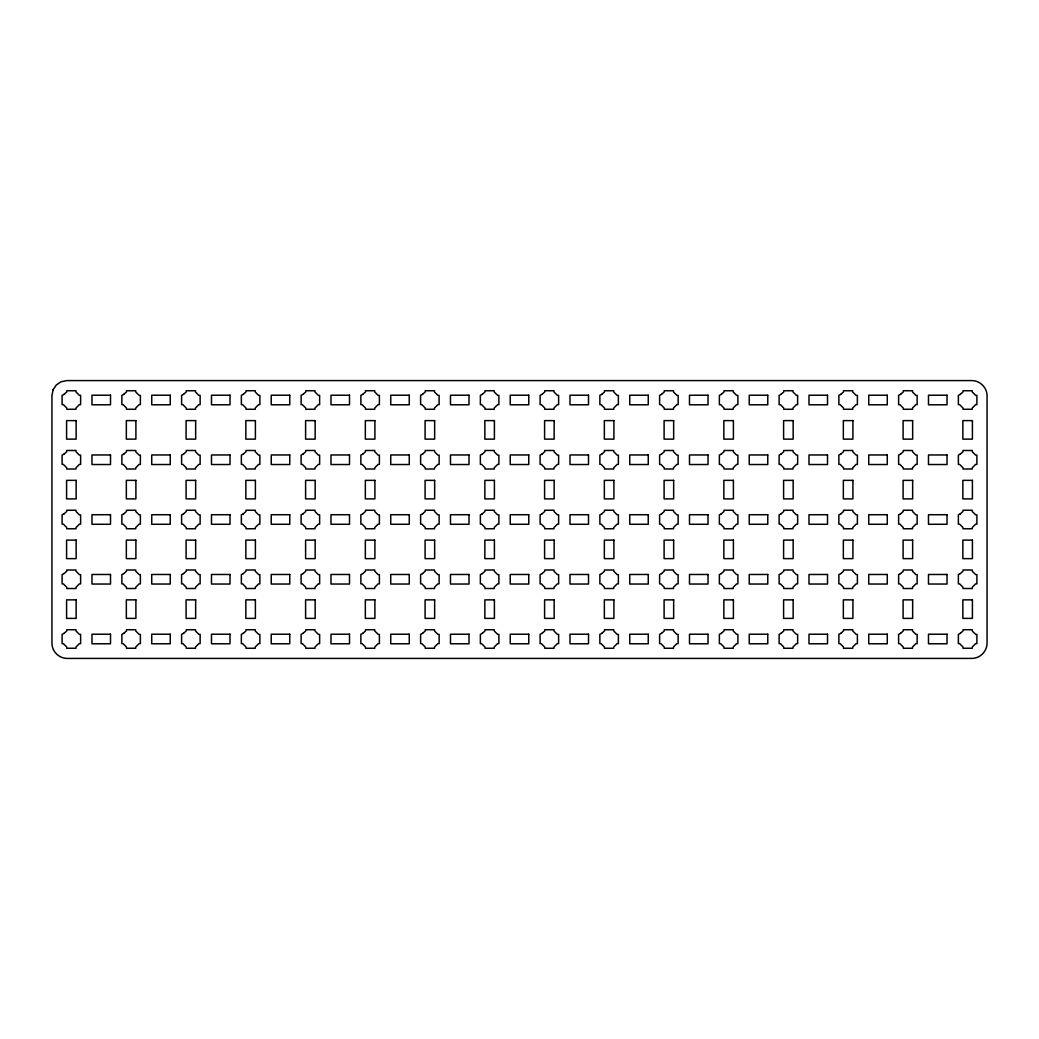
<?xml version="1.0" encoding="UTF-8"?>
<svg xmlns="http://www.w3.org/2000/svg" width="1039" height="1039" viewBox="0 0 1039 1039"><rect width="100%" height="100%" fill="white"/><g stroke="black" fill="none" stroke-linecap="round" stroke-linejoin="round"><path stroke-width="1.5" d="M53.119 389.703L51.95 395.521L51.95 643.479C52.106 651.518 58.859 658.258 66.886 658.414L972.114 658.414C980.141 658.258 986.894 651.518 987.05 643.479L987.05 395.521C986.894 387.482 980.141 380.742 972.114 380.586L66.886 380.586L61.08 381.755L56.327 384.95L53.119 389.703M64.028 394.365L62.106 395.365L62.106 404.626L63.353 404.626L66.743 408.015L66.743 409.262L76.003 409.262L76.003 408.015L79.393 404.626L80.626 404.626L80.626 395.365L79.393 395.365L76.003 391.976L76.003 390.742L66.743 390.742L66.743 391.976L64.028 394.365M64.028 454.108L62.106 455.121L62.106 464.381L63.353 464.381L66.743 467.771L66.743 469.005L76.003 469.005L76.003 467.771L79.393 464.381L80.626 464.381L80.626 455.121L79.393 455.121L76.003 451.731L76.003 450.484L66.743 450.484L66.743 451.731L64.028 454.108M123.771 394.365L121.862 395.365L121.862 404.626L123.096 404.626L126.485 408.015L126.485 409.262L135.745 409.262L135.745 408.015L139.148 404.626L140.382 404.626L140.382 395.365L139.148 395.365L135.745 391.976L135.745 390.742L126.485 390.742L126.485 391.976L123.771 394.365M64.028 513.863L62.106 514.863L62.106 524.137L63.353 524.137L66.743 527.526L66.743 528.76L76.003 528.76L76.003 527.526L79.393 524.137L80.626 524.137L80.626 514.863L79.393 514.863L76.003 511.474L76.003 510.24L66.743 510.24L66.743 511.474L64.028 513.863M123.771 454.108L121.862 455.121L121.862 464.381L123.096 464.381L126.485 467.771L126.485 469.005L135.745 469.005L135.745 467.771L139.148 464.381L140.382 464.381L140.382 455.121L139.148 455.121L135.745 451.731L135.745 450.484L126.485 450.484L126.485 451.731L123.771 454.108M183.526 394.365L181.604 395.365L181.604 404.626L182.851 404.626L186.241 408.015L186.241 409.262L195.501 409.262L195.501 408.015L198.891 404.626L200.137 404.626L200.137 395.365L198.891 395.365L195.501 391.976L195.501 390.742L186.241 390.742L186.241 391.976L183.526 394.365M64.028 573.606L62.106 574.619L62.106 583.879L63.353 583.879L66.743 587.269L66.743 588.516L76.003 588.516L76.003 587.269L79.393 583.879L80.626 583.879L80.626 574.619L79.393 574.619L76.003 571.229L76.003 569.995L66.743 569.995L66.743 571.229L64.028 573.606M123.771 513.863L121.862 514.863L121.862 524.137L123.096 524.137L126.485 527.526L126.485 528.76L135.745 528.76L135.745 527.526L139.148 524.137L140.382 524.137L140.382 514.863L139.148 514.863L135.745 511.474L135.745 510.24L126.485 510.24L126.485 511.474L123.771 513.863M183.526 454.108L181.604 455.121L181.604 464.381L182.851 464.381L186.241 467.771L186.241 469.005L195.501 469.005L195.501 467.771L198.891 464.381L200.137 464.381L200.137 455.121L198.891 455.121L195.501 451.731L195.501 450.484L186.241 450.484L186.241 451.731L183.526 454.108M64.028 633.361L62.106 634.374L62.106 643.635L63.353 643.635L66.743 647.024L66.743 648.258L76.003 648.258L76.003 647.024L79.393 643.635L80.626 643.635L80.626 634.374L79.393 634.374L76.003 630.985L76.003 629.738L66.743 629.738L66.743 630.985L64.028 633.361M243.269 394.365L241.36 395.365L241.36 404.626L242.594 404.626L245.996 408.015L245.996 409.262L255.256 409.262L255.256 408.015L258.646 404.626L259.88 404.626L259.88 395.365L258.646 395.365L255.256 391.976L255.256 390.742L245.996 390.742L245.996 391.976L243.269 394.365M123.771 573.606L121.862 574.619L121.862 583.879L123.096 583.879L126.485 587.269L126.485 588.516L135.745 588.516L135.745 587.269L139.148 583.879L140.382 583.879L140.382 574.619L139.148 574.619L135.745 571.229L135.745 569.995L126.485 569.995L126.485 571.229L123.771 573.606M183.526 513.863L181.604 514.863L181.604 524.137L182.851 524.137L186.241 527.526L186.241 528.76L195.501 528.76L195.501 527.526L198.891 524.137L200.137 524.137L200.137 514.863L198.891 514.863L195.501 511.474L195.501 510.24L186.241 510.24L186.241 511.474L183.526 513.863M243.269 454.108L241.36 455.121L241.36 464.381L242.594 464.381L245.996 467.771L245.996 469.005L255.256 469.005L255.256 467.771L258.646 464.381L259.88 464.381L259.88 455.121L258.646 455.121L255.256 451.731L255.256 450.484L245.996 450.484L245.996 451.731L243.269 454.108M123.771 633.361L121.862 634.374L121.862 643.635L123.096 643.635L126.485 647.024L126.485 648.258L135.745 648.258L135.745 647.024L139.148 643.635L140.382 643.635L140.382 634.374L139.148 634.374L135.745 630.985L135.745 629.738L126.485 629.738L126.485 630.985L123.771 633.361M303.024 394.365L301.115 395.365L301.115 404.626L302.349 404.626L305.739 408.015L305.739 409.262L314.999 409.262L314.999 408.015L318.389 404.626L319.635 404.626L319.635 395.365L318.389 395.365L314.999 391.976L314.999 390.742L305.739 390.742L305.739 391.976L303.024 394.365M183.526 573.606L181.604 574.619L181.604 583.879L182.851 583.879L186.241 587.269L186.241 588.516L195.501 588.516L195.501 587.269L198.891 583.879L200.137 583.879L200.137 574.619L198.891 574.619L195.501 571.229L195.501 569.995L186.241 569.995L186.241 571.229L183.526 573.606M243.269 513.863L241.36 514.863L241.36 524.137L242.594 524.137L245.996 527.526L245.996 528.76L255.256 528.76L255.256 527.526L258.646 524.137L259.88 524.137L259.88 514.863L258.646 514.863L255.256 511.474L255.256 510.24L245.996 510.24L245.996 511.474L243.269 513.863M303.024 454.108L301.115 455.121L301.115 464.381L302.349 464.381L305.739 467.771L305.739 469.005L314.999 469.005L314.999 467.771L318.389 464.381L319.635 464.381L319.635 455.121L318.389 455.121L314.999 451.731L314.999 450.484L305.739 450.484L305.739 451.731L303.024 454.108M183.526 633.361L181.604 634.374L181.604 643.635L182.851 643.635L186.241 647.024L186.241 648.258L195.501 648.258L195.501 647.024L198.891 643.635L200.137 643.635L200.137 634.374L198.891 634.374L195.501 630.985L195.501 629.738L186.241 629.738L186.241 630.985L183.526 633.361M362.78 394.365L360.858 395.365L360.858 404.626L362.104 404.626L365.494 408.015L365.494 409.262L374.754 409.262L374.754 408.015L378.144 404.626L379.391 404.626L379.391 395.365L378.144 395.365L374.754 391.976L374.754 390.742L365.494 390.742L365.494 391.976L362.78 394.365M243.269 573.606L241.36 574.619L241.36 583.879L242.594 583.879L245.996 587.269L245.996 588.516L255.256 588.516L255.256 587.269L258.646 583.879L259.88 583.879L259.88 574.619L258.646 574.619L255.256 571.229L255.256 569.995L245.996 569.995L245.996 571.229L243.269 573.606M303.024 513.863L301.115 514.863L301.115 524.137L302.349 524.137L305.739 527.526L305.739 528.76L314.999 528.76L314.999 527.526L318.389 524.137L319.635 524.137L319.635 514.863L318.389 514.863L314.999 511.474L314.999 510.24L305.739 510.24L305.739 511.474L303.024 513.863M362.78 454.108L360.858 455.121L360.858 464.381L362.104 464.381L365.494 467.771L365.494 469.005L374.754 469.005L374.754 467.771L378.144 464.381L379.391 464.381L379.391 455.121L378.144 455.121L374.754 451.731L374.754 450.484L365.494 450.484L365.494 451.731L362.78 454.108M243.269 633.361L241.36 634.374L241.36 643.635L242.594 643.635L245.996 647.024L245.996 648.258L255.256 648.258L255.256 647.024L258.646 643.635L259.88 643.635L259.88 634.374L258.646 634.374L255.256 630.985L255.256 629.738L245.996 629.738L245.996 630.985L243.269 633.361M422.522 394.365L420.613 395.365L420.613 404.626L421.847 404.626L425.237 408.015L425.237 409.262L434.51 409.262L434.51 408.015L437.9 404.626L439.133 404.626L439.133 395.365L437.9 395.365L434.51 391.976L434.51 390.742L425.237 390.742L425.237 391.976L422.522 394.365M303.024 573.606L301.115 574.619L301.115 583.879L302.349 583.879L305.739 587.269L305.739 588.516L314.999 588.516L314.999 587.269L318.389 583.879L319.635 583.879L319.635 574.619L318.389 574.619L314.999 571.229L314.999 569.995L305.739 569.995L305.739 571.229L303.024 573.606M362.78 513.863L360.858 514.863L360.858 524.137L362.104 524.137L365.494 527.526L365.494 528.76L374.754 528.76L374.754 527.526L378.144 524.137L379.391 524.137L379.391 514.863L378.144 514.863L374.754 511.474L374.754 510.24L365.494 510.24L365.494 511.474L362.78 513.863M422.522 454.108L420.613 455.121L420.613 464.381L421.847 464.381L425.237 467.771L425.237 469.005L434.51 469.005L434.51 467.771L437.9 464.381L439.133 464.381L439.133 455.121L437.9 455.121L434.51 451.731L434.51 450.484L425.237 450.484L425.237 451.731L422.522 454.108M303.024 633.361L301.115 634.374L301.115 643.635L302.349 643.635L305.739 647.024L305.739 648.258L314.999 648.258L314.999 647.024L318.389 643.635L319.635 643.635L319.635 634.374L318.389 634.374L314.999 630.985L314.999 629.738L305.739 629.738L305.739 630.985L303.024 633.361M482.278 394.365L480.369 395.365L480.369 404.626L481.602 404.626L484.992 408.015L484.992 409.262L494.252 409.262L494.252 408.015L497.642 404.626L498.889 404.626L498.889 395.365L497.642 395.365L494.252 391.976L494.252 390.742L484.992 390.742L484.992 391.976L482.278 394.365M362.78 573.606L360.858 574.619L360.858 583.879L362.104 583.879L365.494 587.269L365.494 588.516L374.754 588.516L374.754 587.269L378.144 583.879L379.391 583.879L379.391 574.619L378.144 574.619L374.754 571.229L374.754 569.995L365.494 569.995L365.494 571.229L362.78 573.606M422.522 513.863L420.613 514.863L420.613 524.137L421.847 524.137L425.237 527.526L425.237 528.76L434.51 528.76L434.51 527.526L437.9 524.137L439.133 524.137L439.133 514.863L437.9 514.863L434.51 511.474L434.51 510.24L425.237 510.24L425.237 511.474L422.522 513.863M482.278 454.108L480.369 455.121L480.369 464.381L481.602 464.381L484.992 467.771L484.992 469.005L494.252 469.005L494.252 467.771L497.642 464.381L498.889 464.381L498.889 455.121L497.642 455.121L494.252 451.731L494.252 450.484L484.992 450.484L484.992 451.731L482.278 454.108M362.78 633.361L360.858 634.374L360.858 643.635L362.104 643.635L365.494 647.024L365.494 648.258L374.754 648.258L374.754 647.024L378.144 643.635L379.391 643.635L379.391 634.374L378.144 634.374L374.754 630.985L374.754 629.738L365.494 629.738L365.494 630.985L362.78 633.361M542.033 394.365L540.111 395.365L540.111 404.626L541.358 404.626L544.748 408.015L544.748 409.262L554.008 409.262L554.008 408.015L557.398 404.626L558.631 404.626L558.631 395.365L557.398 395.365L554.008 391.976L554.008 390.742L544.748 390.742L544.748 391.976L542.033 394.365M422.522 573.606L420.613 574.619L420.613 583.879L421.847 583.879L425.237 587.269L425.237 588.516L434.51 588.516L434.51 587.269L437.9 583.879L439.133 583.879L439.133 574.619L437.9 574.619L434.51 571.229L434.51 569.995L425.237 569.995L425.237 571.229L422.522 573.606M482.278 513.863L480.369 514.863L480.369 524.137L481.602 524.137L484.992 527.526L484.992 528.76L494.252 528.76L494.252 527.526L497.642 524.137L498.889 524.137L498.889 514.863L497.642 514.863L494.252 511.474L494.252 510.24L484.992 510.24L484.992 511.474L482.278 513.863M542.033 454.108L540.111 455.121L540.111 464.381L541.358 464.381L544.748 467.771L544.748 469.005L554.008 469.005L554.008 467.771L557.398 464.381L558.631 464.381L558.631 455.121L557.398 455.121L554.008 451.731L554.008 450.484L544.748 450.484L544.748 451.731L542.033 454.108M422.522 633.361L420.613 634.374L420.613 643.635L421.847 643.635L425.237 647.024L425.237 648.258L434.51 648.258L434.51 647.024L437.9 643.635L439.133 643.635L439.133 634.374L437.9 634.374L434.51 630.985L434.51 629.738L425.237 629.738L425.237 630.985L422.522 633.361M601.776 394.365L599.867 395.365L599.867 404.626L601.1 404.626L604.49 408.015L604.49 409.262L613.763 409.262L613.763 408.015L617.153 404.626L618.387 404.626L618.387 395.365L617.153 395.365L613.763 391.976L613.763 390.742L604.49 390.742L604.49 391.976L601.776 394.365M482.278 573.606L480.369 574.619L480.369 583.879L481.602 583.879L484.992 587.269L484.992 588.516L494.252 588.516L494.252 587.269L497.642 583.879L498.889 583.879L498.889 574.619L497.642 574.619L494.252 571.229L494.252 569.995L484.992 569.995L484.992 571.229L482.278 573.606M542.033 513.863L540.111 514.863L540.111 524.137L541.358 524.137L544.748 527.526L544.748 528.76L554.008 528.76L554.008 527.526L557.398 524.137L558.631 524.137L558.631 514.863L557.398 514.863L554.008 511.474L554.008 510.24L544.748 510.24L544.748 511.474L542.033 513.863M601.776 454.108L599.867 455.121L599.867 464.381L601.1 464.381L604.49 467.771L604.49 469.005L613.763 469.005L613.763 467.771L617.153 464.381L618.387 464.381L618.387 455.121L617.153 455.121L613.763 451.731L613.763 450.484L604.49 450.484L604.49 451.731L601.776 454.108M482.278 633.361L480.369 634.374L480.369 643.635L481.602 643.635L484.992 647.024L484.992 648.258L494.252 648.258L494.252 647.024L497.642 643.635L498.889 643.635L498.889 634.374L497.642 634.374L494.252 630.985L494.252 629.738L484.992 629.738L484.992 630.985L482.278 633.361M661.531 394.365L659.609 395.365L659.609 404.626L660.856 404.626L664.246 408.015L664.246 409.262L673.506 409.262L673.506 408.015L676.896 404.626L678.142 404.626L678.142 395.365L676.896 395.365L673.506 391.976L673.506 390.742L664.246 390.742L664.246 391.976L661.531 394.365M542.033 573.606L540.111 574.619L540.111 583.879L541.358 583.879L544.748 587.269L544.748 588.516L554.008 588.516L554.008 587.269L557.398 583.879L558.631 583.879L558.631 574.619L557.398 574.619L554.008 571.229L554.008 569.995L544.748 569.995L544.748 571.229L542.033 573.606M601.776 513.863L599.867 514.863L599.867 524.137L601.1 524.137L604.49 527.526L604.49 528.76L613.763 528.76L613.763 527.526L617.153 524.137L618.387 524.137L618.387 514.863L617.153 514.863L613.763 511.474L613.763 510.24L604.49 510.24L604.49 511.474L601.776 513.863M661.531 454.108L659.609 455.121L659.609 464.381L660.856 464.381L664.246 467.771L664.246 469.005L673.506 469.005L673.506 467.771L676.896 464.381L678.142 464.381L678.142 455.121L676.896 455.121L673.506 451.731L673.506 450.484L664.246 450.484L664.246 451.731L661.531 454.108M542.033 633.361L540.111 634.374L540.111 643.635L541.358 643.635L544.748 647.024L544.748 648.258L554.008 648.258L554.008 647.024L557.398 643.635L558.631 643.635L558.631 634.374L557.398 634.374L554.008 630.985L554.008 629.738L544.748 629.738L544.748 630.985L542.033 633.361M721.287 394.365L719.365 395.365L719.365 404.626L720.611 404.626L724.001 408.015L724.001 409.262L733.261 409.262L733.261 408.015L736.651 404.626L737.885 404.626L737.885 395.365L736.651 395.365L733.261 391.976L733.261 390.742L724.001 390.742L724.001 391.976L721.287 394.365M601.776 573.606L599.867 574.619L599.867 583.879L601.1 583.879L604.49 587.269L604.49 588.516L613.763 588.516L613.763 587.269L617.153 583.879L618.387 583.879L618.387 574.619L617.153 574.619L613.763 571.229L613.763 569.995L604.49 569.995L604.49 571.229L601.776 573.606M661.531 513.863L659.609 514.863L659.609 524.137L660.856 524.137L664.246 527.526L664.246 528.76L673.506 528.76L673.506 527.526L676.896 524.137L678.142 524.137L678.142 514.863L676.896 514.863L673.506 511.474L673.506 510.24L664.246 510.24L664.246 511.474L661.531 513.863M721.287 454.108L719.365 455.121L719.365 464.381L720.611 464.381L724.001 467.771L724.001 469.005L733.261 469.005L733.261 467.771L736.651 464.381L737.885 464.381L737.885 455.121L736.651 455.121L733.261 451.731L733.261 450.484L724.001 450.484L724.001 451.731L721.287 454.108M601.776 633.361L599.867 634.374L599.867 643.635L601.1 643.635L604.49 647.024L604.49 648.258L613.763 648.258L613.763 647.024L617.153 643.635L618.387 643.635L618.387 634.374L617.153 634.374L613.763 630.985L613.763 629.738L604.49 629.738L604.49 630.985L601.776 633.361M781.029 394.365L779.12 395.365L779.12 404.626L780.354 404.626L783.744 408.015L783.744 409.262L793.004 409.262L793.004 408.015L796.406 404.626L797.64 404.626L797.64 395.365L796.406 395.365L793.004 391.976L793.004 390.742L783.744 390.742L783.744 391.976L781.029 394.365M661.531 573.606L659.609 574.619L659.609 583.879L660.856 583.879L664.246 587.269L664.246 588.516L673.506 588.516L673.506 587.269L676.896 583.879L678.142 583.879L678.142 574.619L676.896 574.619L673.506 571.229L673.506 569.995L664.246 569.995L664.246 571.229L661.531 573.606M721.287 513.863L719.365 514.863L719.365 524.137L720.611 524.137L724.001 527.526L724.001 528.76L733.261 528.76L733.261 527.526L736.651 524.137L737.885 524.137L737.885 514.863L736.651 514.863L733.261 511.474L733.261 510.24L724.001 510.24L724.001 511.474L721.287 513.863M781.029 454.108L779.12 455.121L779.12 464.381L780.354 464.381L783.744 467.771L783.744 469.005L793.004 469.005L793.004 467.771L796.406 464.381L797.64 464.381L797.64 455.121L796.406 455.121L793.004 451.731L793.004 450.484L783.744 450.484L783.744 451.731L781.029 454.108M661.531 633.361L659.609 634.374L659.609 643.635L660.856 643.635L664.246 647.024L664.246 648.258L673.506 648.258L673.506 647.024L676.896 643.635L678.142 643.635L678.142 634.374L676.896 634.374L673.506 630.985L673.506 629.738L664.246 629.738L664.246 630.985L661.531 633.361M840.785 394.365L838.863 395.365L838.863 404.626L840.109 404.626L843.499 408.015L843.499 409.262L852.759 409.262L852.759 408.015L856.149 404.626L857.396 404.626L857.396 395.365L856.149 395.365L852.759 391.976L852.759 390.742L843.499 390.742L843.499 391.976L840.785 394.365M721.287 573.606L719.365 574.619L719.365 583.879L720.611 583.879L724.001 587.269L724.001 588.516L733.261 588.516L733.261 587.269L736.651 583.879L737.885 583.879L737.885 574.619L736.651 574.619L733.261 571.229L733.261 569.995L724.001 569.995L724.001 571.229L721.287 573.606M781.029 513.863L779.12 514.863L779.12 524.137L780.354 524.137L783.744 527.526L783.744 528.76L793.004 528.76L793.004 527.526L796.406 524.137L797.64 524.137L797.64 514.863L796.406 514.863L793.004 511.474L793.004 510.24L783.744 510.24L783.744 511.474L781.029 513.863M840.785 454.108L838.863 455.121L838.863 464.381L840.109 464.381L843.499 467.771L843.499 469.005L852.759 469.005L852.759 467.771L856.149 464.381L857.396 464.381L857.396 455.121L856.149 455.121L852.759 451.731L852.759 450.484L843.499 450.484L843.499 451.731L840.785 454.108M721.287 633.361L719.365 634.374L719.365 643.635L720.611 643.635L724.001 647.024L724.001 648.258L733.261 648.258L733.261 647.024L736.651 643.635L737.885 643.635L737.885 634.374L736.651 634.374L733.261 630.985L733.261 629.738L724.001 629.738L724.001 630.985L721.287 633.361M900.527 394.365L898.618 395.365L898.618 404.626L899.852 404.626L903.255 408.015L903.255 409.262L912.515 409.262L912.515 408.015L915.904 404.626L917.138 404.626L917.138 395.365L915.904 395.365L912.515 391.976L912.515 390.742L903.255 390.742L903.255 391.976L900.527 394.365M781.029 573.606L779.12 574.619L779.12 583.879L780.354 583.879L783.744 587.269L783.744 588.516L793.004 588.516L793.004 587.269L796.406 583.879L797.64 583.879L797.64 574.619L796.406 574.619L793.004 571.229L793.004 569.995L783.744 569.995L783.744 571.229L781.029 573.606M840.785 513.863L838.863 514.863L838.863 524.137L840.109 524.137L843.499 527.526L843.499 528.76L852.759 528.76L852.759 527.526L856.149 524.137L857.396 524.137L857.396 514.863L856.149 514.863L852.759 511.474L852.759 510.24L843.499 510.24L843.499 511.474L840.785 513.863M900.527 454.108L898.618 455.121L898.618 464.381L899.852 464.381L903.255 467.771L903.255 469.005L912.515 469.005L912.515 467.771L915.904 464.381L917.138 464.381L917.138 455.121L915.904 455.121L912.515 451.731L912.515 450.484L903.255 450.484L903.255 451.731L900.527 454.108M781.029 633.361L779.12 634.374L779.12 643.635L780.354 643.635L783.744 647.024L783.744 648.258L793.004 648.258L793.004 647.024L796.406 643.635L797.64 643.635L797.64 634.374L796.406 634.374L793.004 630.985L793.004 629.738L783.744 629.738L783.744 630.985L781.029 633.361M960.283 394.365L958.374 395.365L958.374 404.626L959.607 404.626L962.997 408.015L962.997 409.262L972.257 409.262L972.257 408.015L975.647 404.626L976.894 404.626L976.894 395.365L975.647 395.365L972.257 391.976L972.257 390.742L962.997 390.742L962.997 391.976L960.283 394.365M840.785 573.606L838.863 574.619L838.863 583.879L840.109 583.879L843.499 587.269L843.499 588.516L852.759 588.516L852.759 587.269L856.149 583.879L857.396 583.879L857.396 574.619L856.149 574.619L852.759 571.229L852.759 569.995L843.499 569.995L843.499 571.229L840.785 573.606M900.527 513.863L898.618 514.863L898.618 524.137L899.852 524.137L903.255 527.526L903.255 528.76L912.515 528.76L912.515 527.526L915.904 524.137L917.138 524.137L917.138 514.863L915.904 514.863L912.515 511.474L912.515 510.24L903.255 510.24L903.255 511.474L900.527 513.863M960.283 454.108L958.374 455.121L958.374 464.381L959.607 464.381L962.997 467.771L962.997 469.005L972.257 469.005L972.257 467.771L975.647 464.381L976.894 464.381L976.894 455.121L975.647 455.121L972.257 451.731L972.257 450.484L962.997 450.484L962.997 451.731L960.283 454.108M840.785 633.361L838.863 634.374L838.863 643.635L840.109 643.635L843.499 647.024L843.499 648.258L852.759 648.258L852.759 647.024L856.149 643.635L857.396 643.635L857.396 634.374L856.149 634.374L852.759 630.985L852.759 629.738L843.499 629.738L843.499 630.985L840.785 633.361M900.527 573.606L898.618 574.619L898.618 583.879L899.852 583.879L903.255 587.269L903.255 588.516L912.515 588.516L912.515 587.269L915.904 583.879L917.138 583.879L917.138 574.619L915.904 574.619L912.515 571.229L912.515 569.995L903.255 569.995L903.255 571.229L900.527 573.606M960.283 513.863L958.374 514.863L958.374 524.137L959.607 524.137L962.997 527.526L962.997 528.76L972.257 528.76L972.257 527.526L975.647 524.137L976.894 524.137L976.894 514.863L975.647 514.863L972.257 511.474L972.257 510.24L962.997 510.24L962.997 511.474L960.283 513.863M900.527 633.361L898.618 634.374L898.618 643.635L899.852 643.635L903.255 647.024L903.255 648.258L912.515 648.258L912.515 647.024L915.904 643.635L917.138 643.635L917.138 634.374L915.904 634.374L912.515 630.985L912.515 629.738L903.255 629.738L903.255 630.985L900.527 633.361M960.283 573.606L958.374 574.619L958.374 583.879L959.607 583.879L962.997 587.269L962.997 588.516L972.257 588.516L972.257 587.269L975.647 583.879L976.894 583.879L976.894 574.619L975.647 574.619L972.257 571.229L972.257 569.995L962.997 569.995L962.997 571.229L960.283 573.606M960.283 633.361L958.374 634.374L958.374 643.635L959.607 643.635L962.997 647.024L962.997 648.258L972.257 648.258L972.257 647.024L975.647 643.635L976.894 643.635L976.894 634.374L975.647 634.374L972.257 630.985L972.257 629.738L962.997 629.738L962.997 630.985L960.283 633.361M110.511 395.223L91.977 395.223L91.977 404.781L110.511 404.781L110.511 395.223M170.253 395.223L151.733 395.223L151.733 404.781L170.253 404.781L170.253 395.223M230.009 395.223L211.488 395.223L211.488 404.781L230.009 404.781L230.009 395.223M289.764 395.223L271.231 395.223L271.231 404.781L289.764 404.781L289.764 395.223M349.507 395.223L330.986 395.223L330.986 404.781L349.507 404.781L349.507 395.223M409.262 395.223L390.742 395.223L390.742 404.781L409.262 404.781L409.262 395.223M469.005 395.223L450.484 395.223L450.484 404.781L469.005 404.781L469.005 395.223M528.76 395.223L510.24 395.223L510.24 404.781L528.76 404.781L528.76 395.223M588.516 395.223L569.995 395.223L569.995 404.781L588.516 404.781L588.516 395.223M648.258 395.223L629.738 395.223L629.738 404.781L648.258 404.781L648.258 395.223M708.014 395.223L689.493 395.223L689.493 404.781L708.014 404.781L708.014 395.223M767.769 395.223L749.236 395.223L749.236 404.781L767.769 404.781L767.769 395.223M827.512 395.223L808.991 395.223L808.991 404.781L827.512 404.781L827.512 395.223M887.267 395.223L868.747 395.223L868.747 404.781L887.267 404.781L887.267 395.223M947.023 395.223L928.489 395.223L928.489 404.781L947.023 404.781L947.023 395.223M76.146 420.613L66.587 420.613L66.587 439.133L76.146 439.133L76.146 420.613M135.901 420.613L126.342 420.613L126.342 439.133L135.901 439.133L135.901 420.613M195.657 420.613L186.085 420.613L186.085 439.133L195.657 439.133L195.657 420.613M255.399 420.613L245.84 420.613L245.84 439.133L255.399 439.133L255.399 420.613M315.155 420.613L305.596 420.613L305.596 439.133L315.155 439.133L315.155 420.613M374.897 420.613L365.338 420.613L365.338 439.133L374.897 439.133L374.897 420.613M434.653 420.613L425.094 420.613L425.094 439.133L434.653 439.133L434.653 420.613M494.408 420.613L484.849 420.613L484.849 439.133L494.408 439.133L494.408 420.613M554.151 420.613L544.592 420.613L544.592 439.133L554.151 439.133L554.151 420.613M613.906 420.613L604.347 420.613L604.347 439.133L613.906 439.133L613.906 420.613M673.662 420.613L664.103 420.613L664.103 439.133L673.662 439.133L673.662 420.613M733.404 420.613L723.845 420.613L723.845 439.133L733.404 439.133L733.404 420.613M793.16 420.613L783.601 420.613L783.601 439.133L793.16 439.133L793.16 420.613M852.915 420.613L843.343 420.613L843.343 439.133L852.915 439.133L852.915 420.613M912.658 420.613L903.099 420.613L903.099 439.133L912.658 439.133L912.658 420.613M972.413 420.613L962.854 420.613L962.854 439.133L972.413 439.133L972.413 420.613M110.511 454.965L91.977 454.965L91.977 464.524L110.511 464.524L110.511 454.965M170.253 454.965L151.733 454.965L151.733 464.524L170.253 464.524L170.253 454.965M230.009 454.965L211.488 454.965L211.488 464.524L230.009 464.524L230.009 454.965M289.764 454.965L271.231 454.965L271.231 464.524L289.764 464.524L289.764 454.965M349.507 454.965L330.986 454.965L330.986 464.524L349.507 464.524L349.507 454.965M409.262 454.965L390.742 454.965L390.742 464.524L409.262 464.524L409.262 454.965M469.005 454.965L450.484 454.965L450.484 464.524L469.005 464.524L469.005 454.965M528.76 454.965L510.24 454.965L510.24 464.524L528.76 464.524L528.76 454.965M588.516 454.965L569.995 454.965L569.995 464.524L588.516 464.524L588.516 454.965M648.258 454.965L629.738 454.965L629.738 464.524L648.258 464.524L648.258 454.965M708.014 454.965L689.493 454.965L689.493 464.524L708.014 464.524L708.014 454.965M767.769 454.965L749.236 454.965L749.236 464.524L767.769 464.524L767.769 454.965M827.512 454.965L808.991 454.965L808.991 464.524L827.512 464.524L827.512 454.965M887.267 454.965L868.747 454.965L868.747 464.524L887.267 464.524L887.267 454.965M947.023 454.965L928.489 454.965L928.489 464.524L947.023 464.524L947.023 454.965M76.146 480.369L66.587 480.369L66.587 498.889L76.146 498.889L76.146 480.369M135.901 480.369L126.342 480.369L126.342 498.889L135.901 498.889L135.901 480.369M195.657 480.369L186.085 480.369L186.085 498.889L195.657 498.889L195.657 480.369M255.399 480.369L245.84 480.369L245.84 498.889L255.399 498.889L255.399 480.369M315.155 480.369L305.596 480.369L305.596 498.889L315.155 498.889L315.155 480.369M374.897 480.369L365.338 480.369L365.338 498.889L374.897 498.889L374.897 480.369M434.653 480.369L425.094 480.369L425.094 498.889L434.653 498.889L434.653 480.369M494.408 480.369L484.849 480.369L484.849 498.889L494.408 498.889L494.408 480.369M554.151 480.369L544.592 480.369L544.592 498.889L554.151 498.889L554.151 480.369M613.906 480.369L604.347 480.369L604.347 498.889L613.906 498.889L613.906 480.369M673.662 480.369L664.103 480.369L664.103 498.889L673.662 498.889L673.662 480.369M733.404 480.369L723.845 480.369L723.845 498.889L733.404 498.889L733.404 480.369M793.16 480.369L783.601 480.369L783.601 498.889L793.16 498.889L793.16 480.369M852.915 480.369L843.343 480.369L843.343 498.889L852.915 498.889L852.915 480.369M912.658 480.369L903.099 480.369L903.099 498.889L912.658 498.889L912.658 480.369M972.413 480.369L962.854 480.369L962.854 498.889L972.413 498.889L972.413 480.369M110.511 514.721L91.977 514.721L91.977 524.279L110.511 524.279L110.511 514.721M170.253 514.721L151.733 514.721L151.733 524.279L170.253 524.279L170.253 514.721M230.009 514.721L211.488 514.721L211.488 524.279L230.009 524.279L230.009 514.721M289.764 514.721L271.231 514.721L271.231 524.279L289.764 524.279L289.764 514.721M349.507 514.721L330.986 514.721L330.986 524.279L349.507 524.279L349.507 514.721M409.262 514.721L390.742 514.721L390.742 524.279L409.262 524.279L409.262 514.721M469.005 514.721L450.484 514.721L450.484 524.279L469.005 524.279L469.005 514.721M528.76 514.721L510.24 514.721L510.24 524.279L528.76 524.279L528.76 514.721M588.516 514.721L569.995 514.721L569.995 524.279L588.516 524.279L588.516 514.721M648.258 514.721L629.738 514.721L629.738 524.279L648.258 524.279L648.258 514.721M708.014 514.721L689.493 514.721L689.493 524.279L708.014 524.279L708.014 514.721M767.769 514.721L749.236 514.721L749.236 524.279L767.769 524.279L767.769 514.721M827.512 514.721L808.991 514.721L808.991 524.279L827.512 524.279L827.512 514.721M887.267 514.721L868.747 514.721L868.747 524.279L887.267 524.279L887.267 514.721M947.023 514.721L928.489 514.721L928.489 524.279L947.023 524.279L947.023 514.721M76.146 540.111L66.587 540.111L66.587 558.631L76.146 558.631L76.146 540.111M135.901 540.111L126.342 540.111L126.342 558.631L135.901 558.631L135.901 540.111M195.657 540.111L186.085 540.111L186.085 558.631L195.657 558.631L195.657 540.111M255.399 540.111L245.84 540.111L245.84 558.631L255.399 558.631L255.399 540.111M315.155 540.111L305.596 540.111L305.596 558.631L315.155 558.631L315.155 540.111M374.897 540.111L365.338 540.111L365.338 558.631L374.897 558.631L374.897 540.111M434.653 540.111L425.094 540.111L425.094 558.631L434.653 558.631L434.653 540.111M494.408 540.111L484.849 540.111L484.849 558.631L494.408 558.631L494.408 540.111M554.151 540.111L544.592 540.111L544.592 558.631L554.151 558.631L554.151 540.111M613.906 540.111L604.347 540.111L604.347 558.631L613.906 558.631L613.906 540.111M673.662 540.111L664.103 540.111L664.103 558.631L673.662 558.631L673.662 540.111M733.404 540.111L723.845 540.111L723.845 558.631L733.404 558.631L733.404 540.111M793.16 540.111L783.601 540.111L783.601 558.631L793.16 558.631L793.16 540.111M852.915 540.111L843.343 540.111L843.343 558.631L852.915 558.631L852.915 540.111M912.658 540.111L903.099 540.111L903.099 558.631L912.658 558.631L912.658 540.111M972.413 540.111L962.854 540.111L962.854 558.631L972.413 558.631L972.413 540.111M110.511 574.476L91.977 574.476L91.977 584.035L110.511 584.035L110.511 574.476M170.253 574.476L151.733 574.476L151.733 584.035L170.253 584.035L170.253 574.476M230.009 574.476L211.488 574.476L211.488 584.035L230.009 584.035L230.009 574.476M289.764 574.476L271.231 574.476L271.231 584.035L289.764 584.035L289.764 574.476M349.507 574.476L330.986 574.476L330.986 584.035L349.507 584.035L349.507 574.476M409.262 574.476L390.742 574.476L390.742 584.035L409.262 584.035L409.262 574.476M469.005 574.476L450.484 574.476L450.484 584.035L469.005 584.035L469.005 574.476M528.76 574.476L510.24 574.476L510.24 584.035L528.76 584.035L528.76 574.476M588.516 574.476L569.995 574.476L569.995 584.035L588.516 584.035L588.516 574.476M648.258 574.476L629.738 574.476L629.738 584.035L648.258 584.035L648.258 574.476M708.014 574.476L689.493 574.476L689.493 584.035L708.014 584.035L708.014 574.476M767.769 574.476L749.236 574.476L749.236 584.035L767.769 584.035L767.769 574.476M827.512 574.476L808.991 574.476L808.991 584.035L827.512 584.035L827.512 574.476M887.267 574.476L868.747 574.476L868.747 584.035L887.267 584.035L887.267 574.476M947.023 574.476L928.489 574.476L928.489 584.035L947.023 584.035L947.023 574.476M76.146 599.867L66.587 599.867L66.587 618.387L76.146 618.387L76.146 599.867M135.901 599.867L126.342 599.867L126.342 618.387L135.901 618.387L135.901 599.867M195.657 599.867L186.085 599.867L186.085 618.387L195.657 618.387L195.657 599.867M255.399 599.867L245.84 599.867L245.84 618.387L255.399 618.387L255.399 599.867M315.155 599.867L305.596 599.867L305.596 618.387L315.155 618.387L315.155 599.867M374.897 599.867L365.338 599.867L365.338 618.387L374.897 618.387L374.897 599.867M434.653 599.867L425.094 599.867L425.094 618.387L434.653 618.387L434.653 599.867M494.408 599.867L484.849 599.867L484.849 618.387L494.408 618.387L494.408 599.867M554.151 599.867L544.592 599.867L544.592 618.387L554.151 618.387L554.151 599.867M613.906 599.867L604.347 599.867L604.347 618.387L613.906 618.387L613.906 599.867M673.662 599.867L664.103 599.867L664.103 618.387L673.662 618.387L673.662 599.867M733.404 599.867L723.845 599.867L723.845 618.387L733.404 618.387L733.404 599.867M793.16 599.867L783.601 599.867L783.601 618.387L793.16 618.387L793.16 599.867M852.915 599.867L843.343 599.867L843.343 618.387L852.915 618.387L852.915 599.867M912.658 599.867L903.099 599.867L903.099 618.387L912.658 618.387L912.658 599.867M972.413 599.867L962.854 599.867L962.854 618.387L972.413 618.387L972.413 599.867M110.511 634.219L91.977 634.219L91.977 643.777L110.511 643.777L110.511 634.219M170.253 634.219L151.733 634.219L151.733 643.777L170.253 643.777L170.253 634.219M230.009 634.219L211.488 634.219L211.488 643.777L230.009 643.777L230.009 634.219M289.764 634.219L271.231 634.219L271.231 643.777L289.764 643.777L289.764 634.219M349.507 634.219L330.986 634.219L330.986 643.777L349.507 643.777L349.507 634.219M409.262 634.219L390.742 634.219L390.742 643.777L409.262 643.777L409.262 634.219M469.005 634.219L450.484 634.219L450.484 643.777L469.005 643.777L469.005 634.219M528.76 634.219L510.24 634.219L510.24 643.777L528.76 643.777L528.76 634.219M588.516 634.219L569.995 634.219L569.995 643.777L588.516 643.777L588.516 634.219M648.258 634.219L629.738 634.219L629.738 643.777L648.258 643.777L648.258 634.219M708.014 634.219L689.493 634.219L689.493 643.777L708.014 643.777L708.014 634.219M767.769 634.219L749.236 634.219L749.236 643.777L767.769 643.777L767.769 634.219M827.512 634.219L808.991 634.219L808.991 643.777L827.512 643.777L827.512 634.219M887.267 634.219L868.747 634.219L868.747 643.777L887.267 643.777L887.267 634.219M947.023 634.219L928.489 634.219L928.489 643.777L947.023 643.777L947.023 634.219"/></g></svg>
